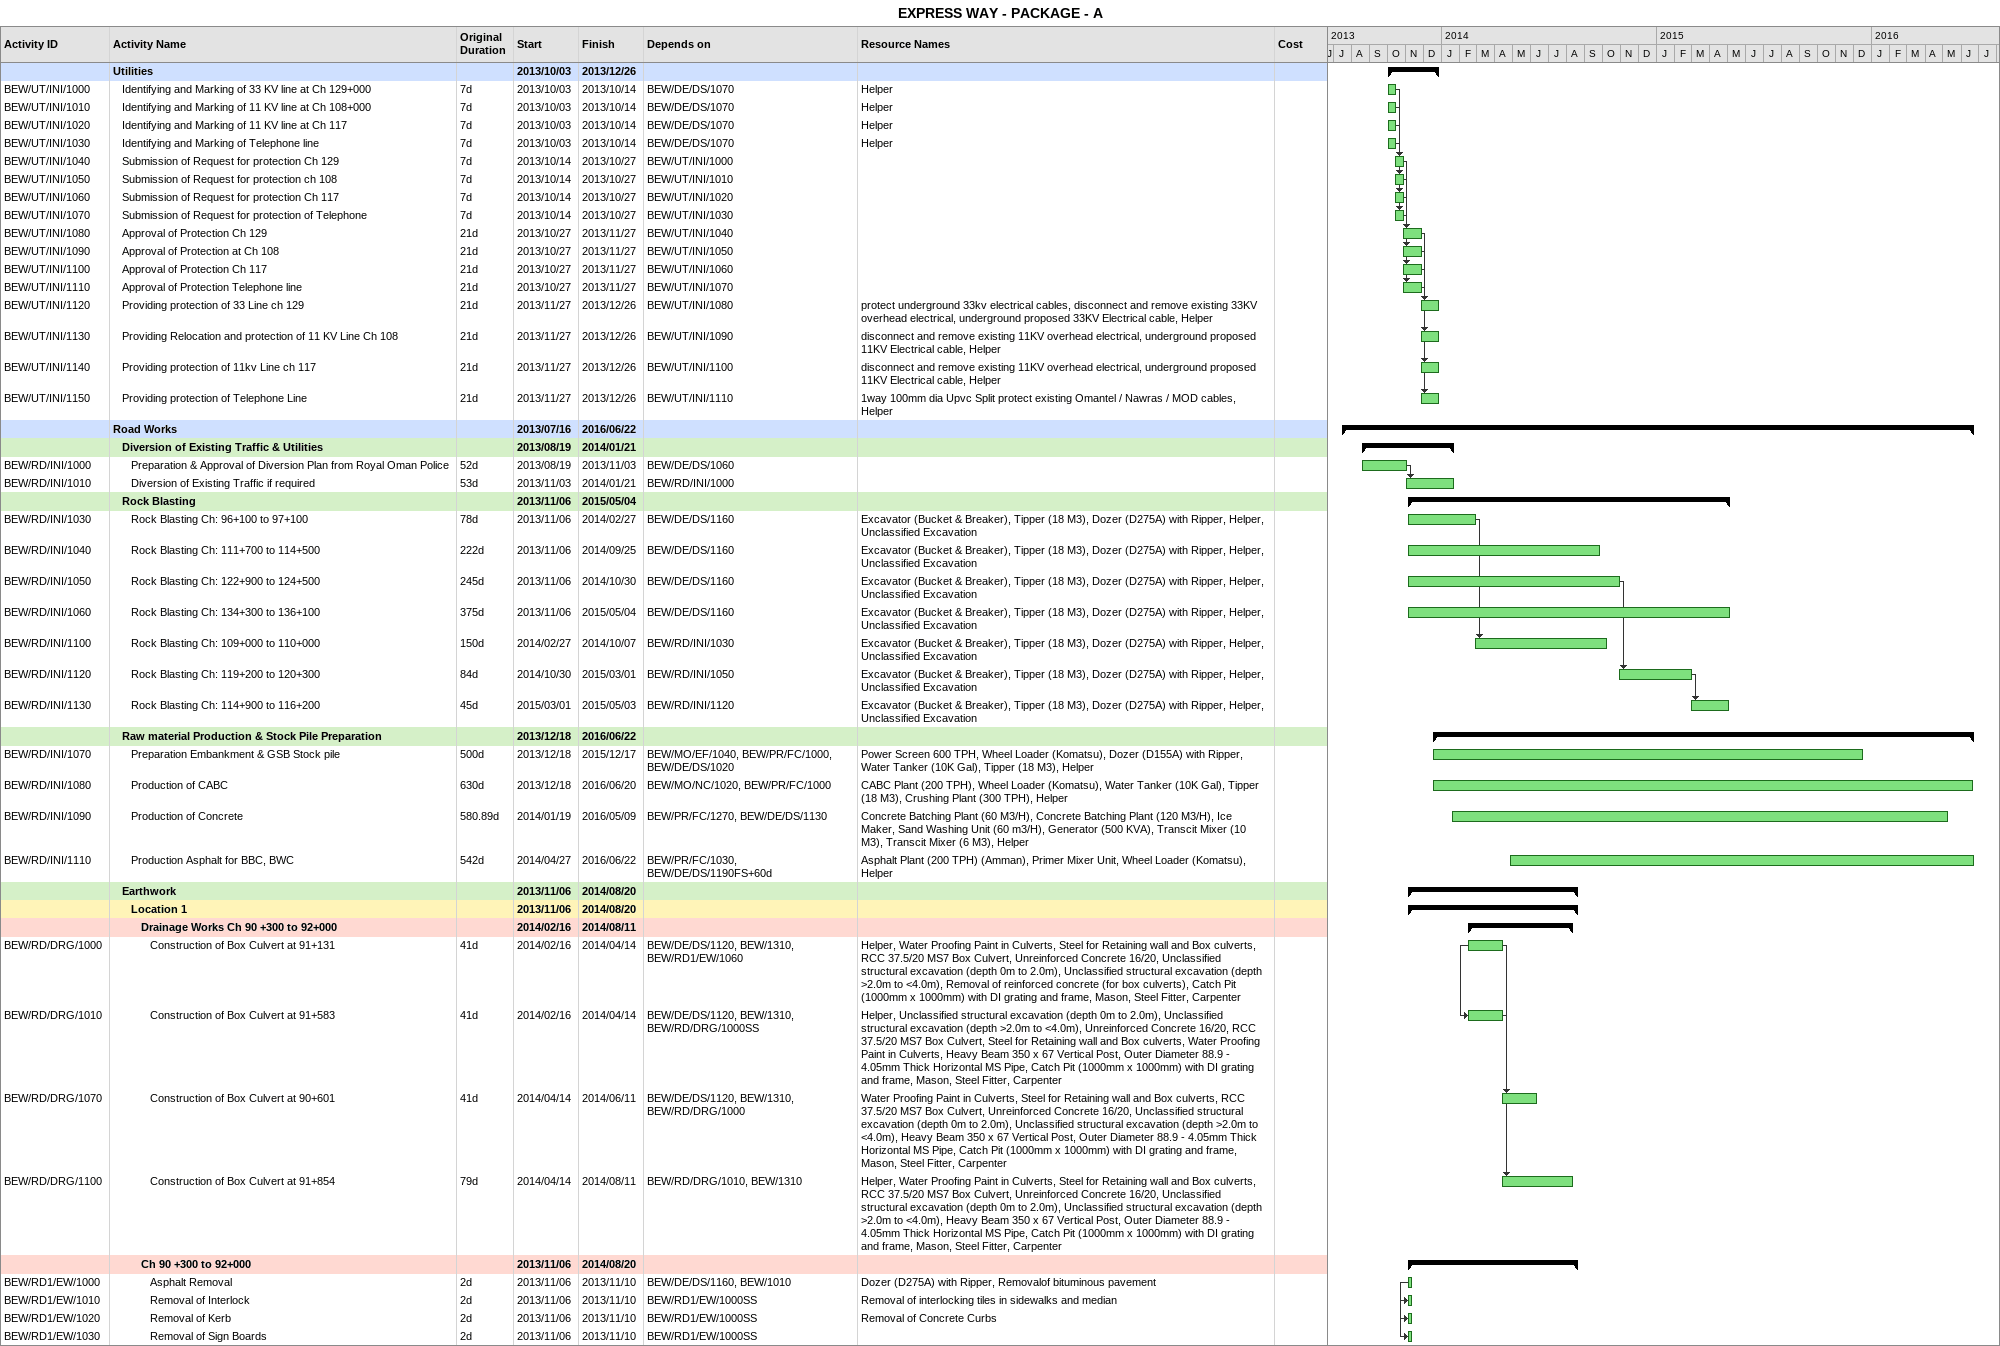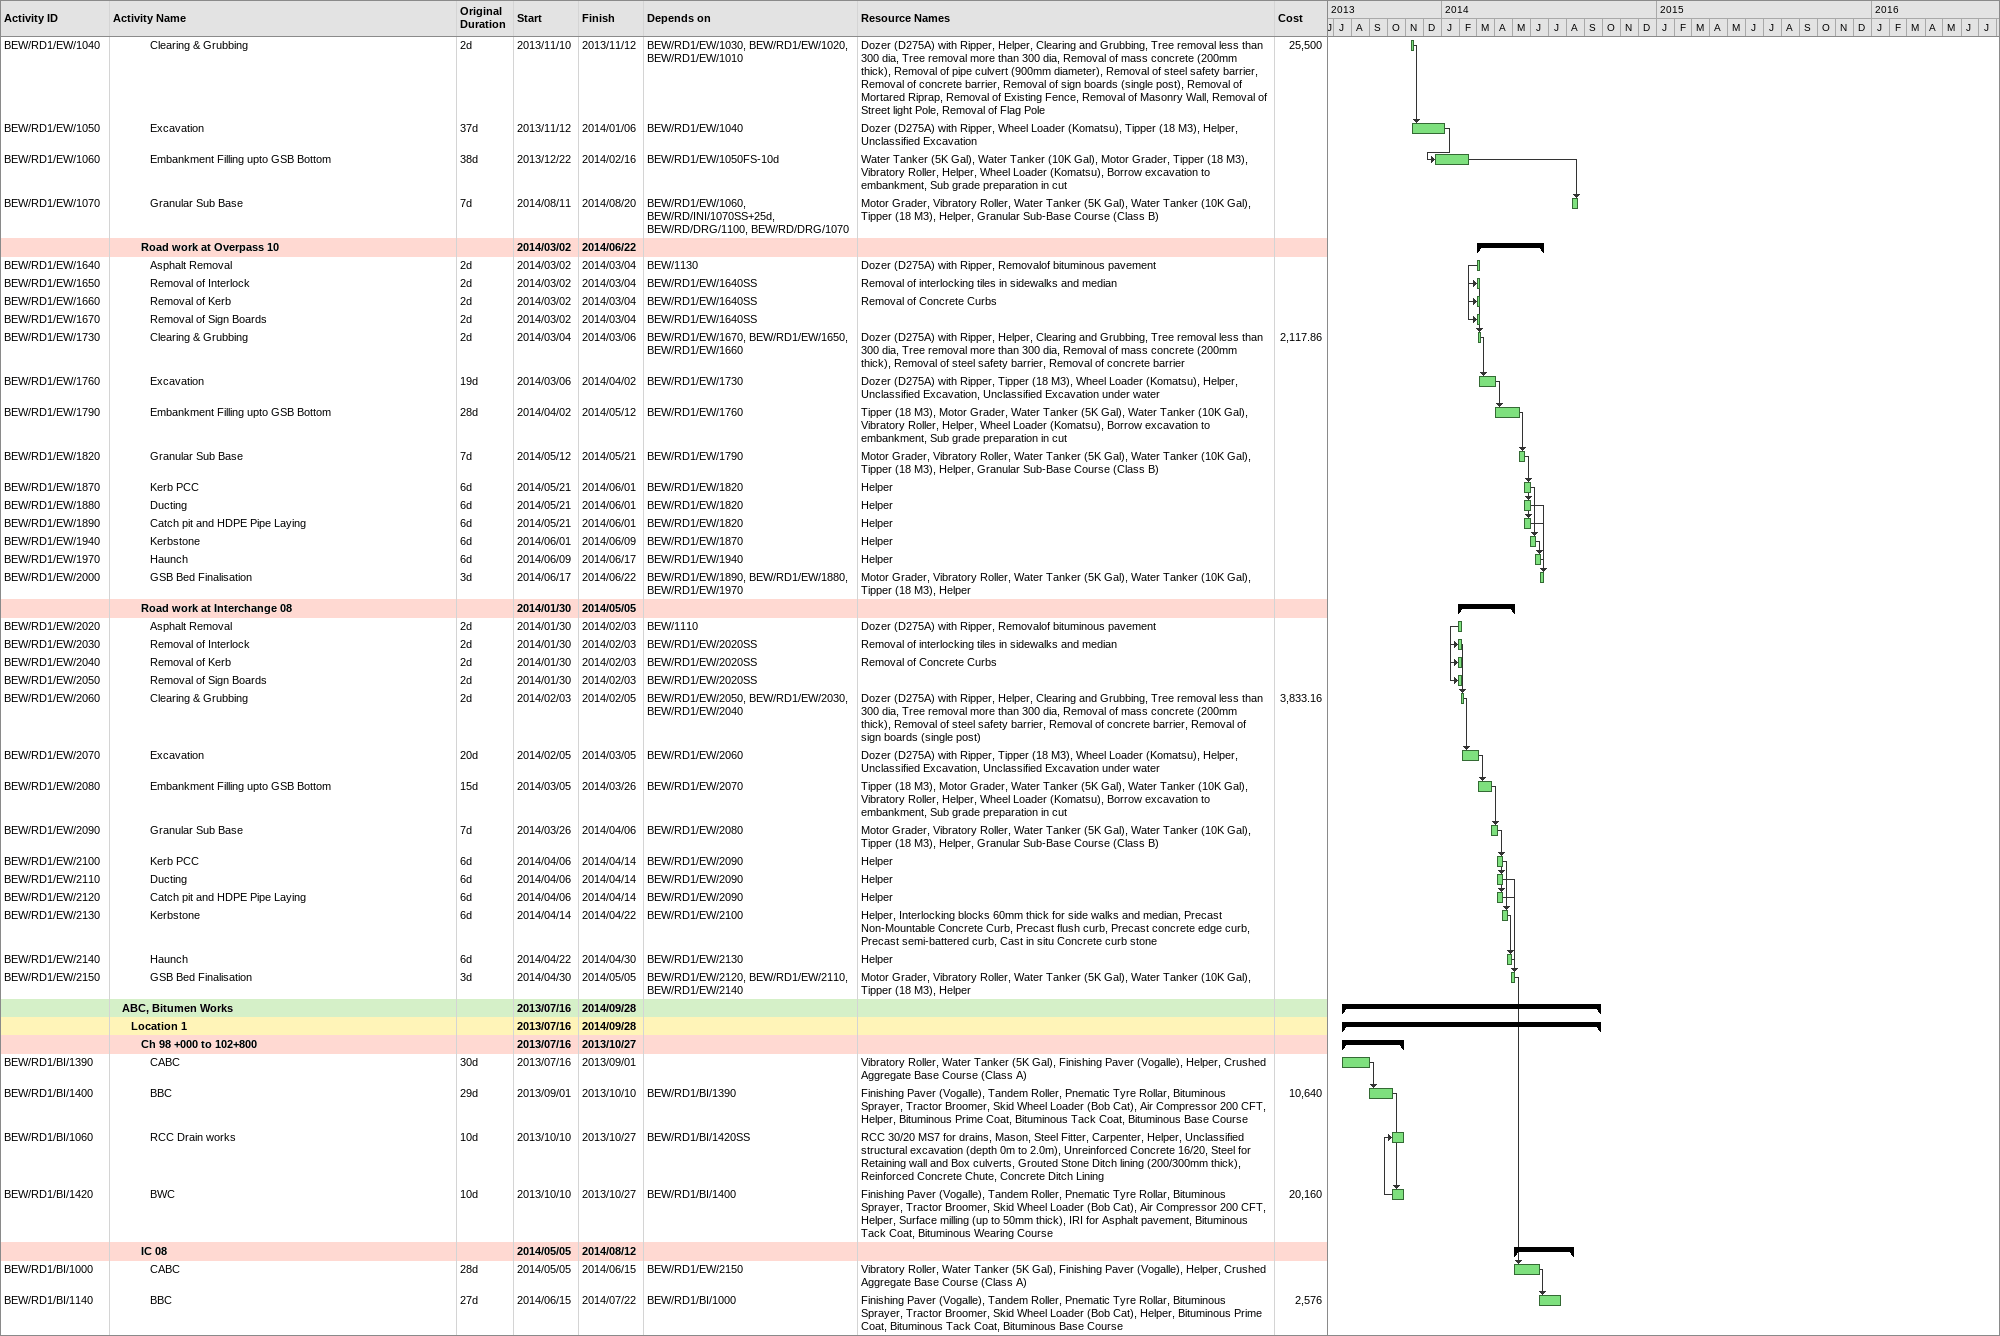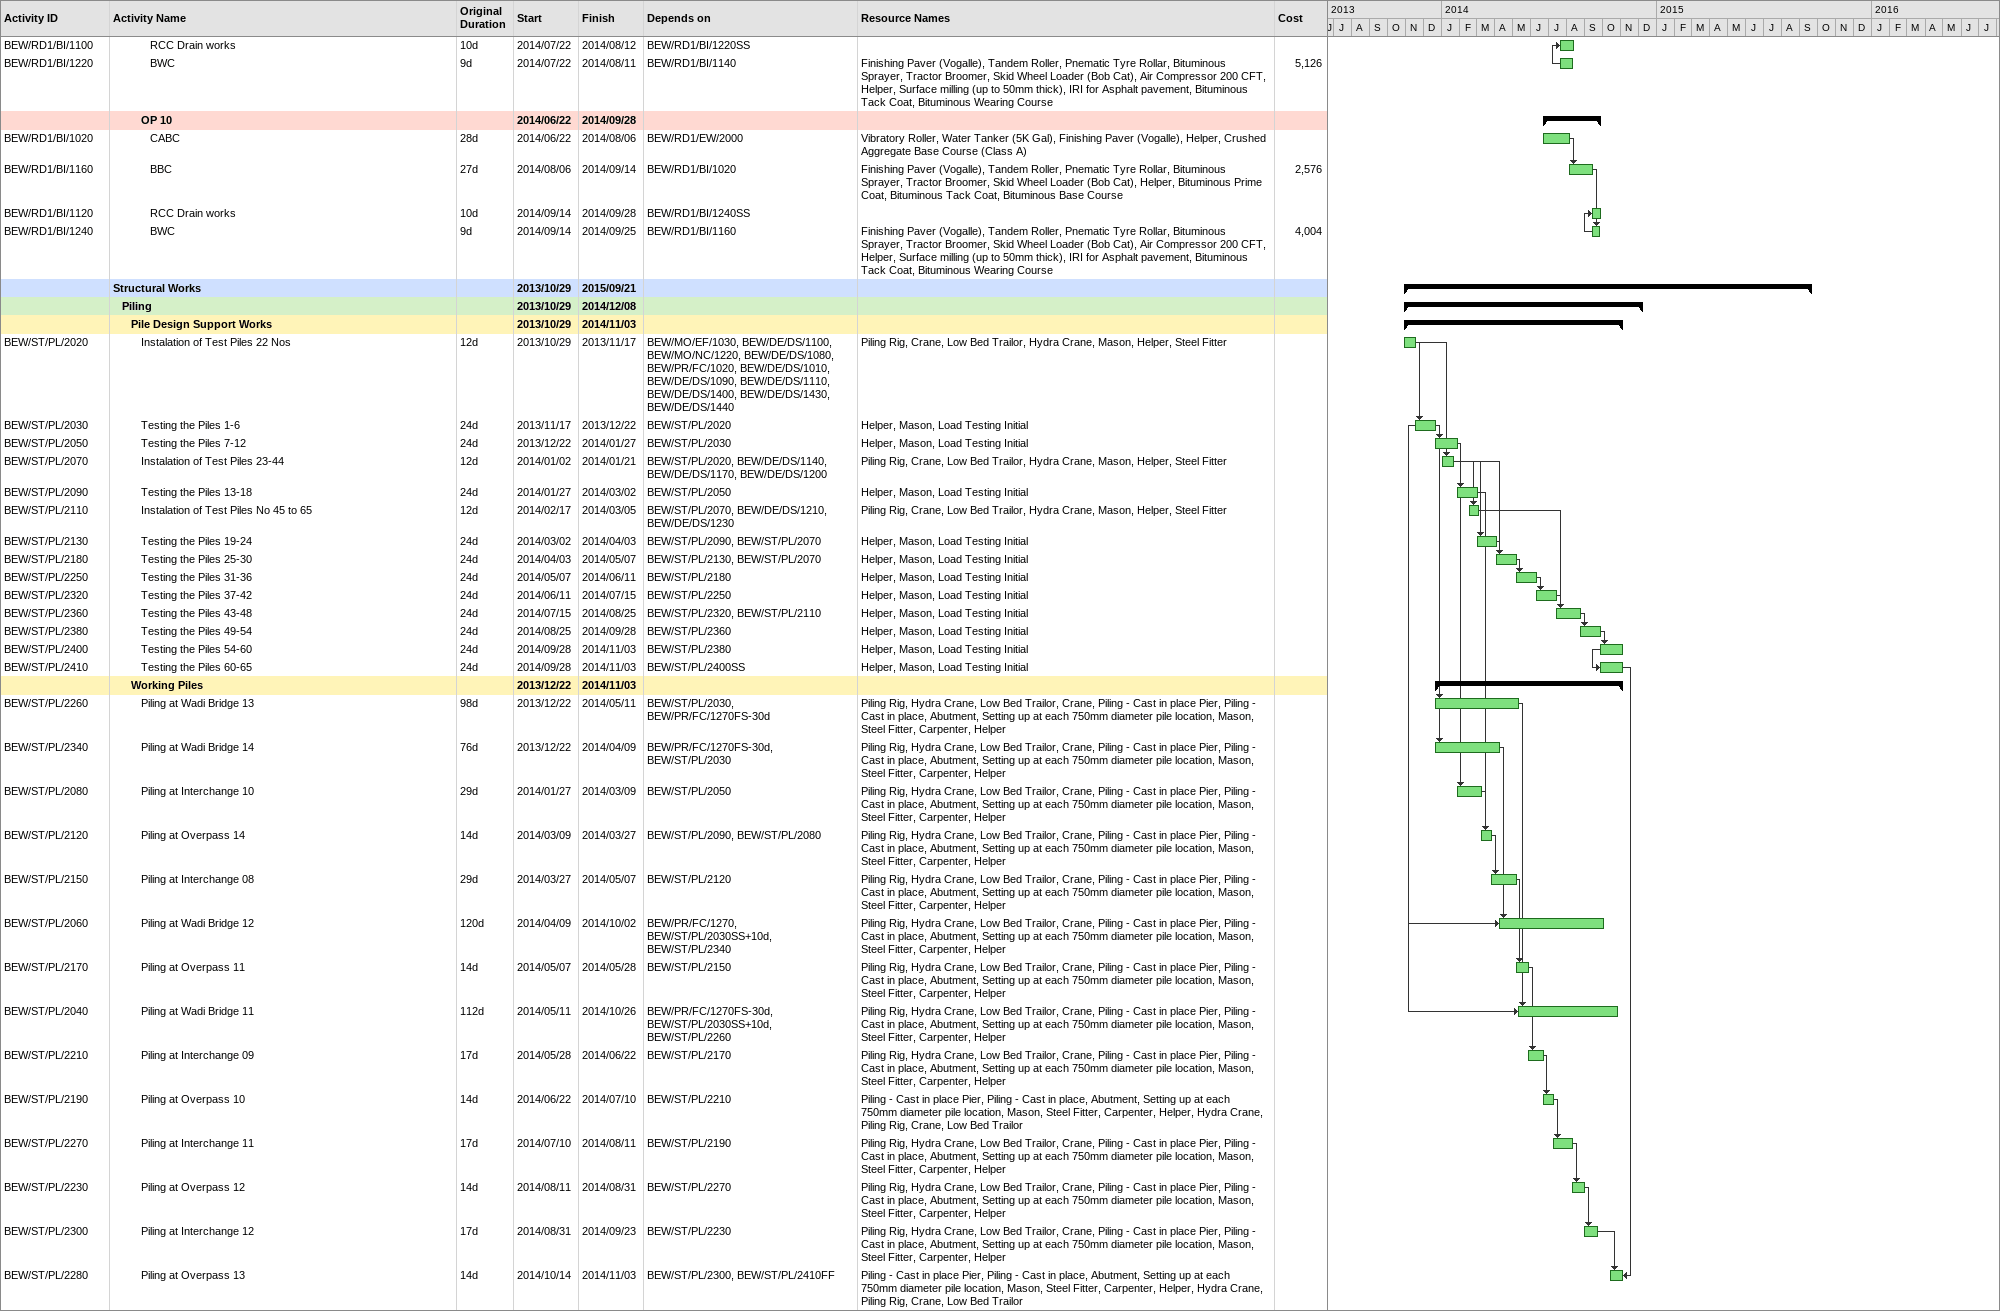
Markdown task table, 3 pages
EXPRESS WAY - PACKAGE - A

| ID | Level | Task | Original duration | Start | Finish | Predecessors | Resources | Cost |
|---|---|---|---|---|---|---|---|---|
|  | 1 | **Utilities** |  | 2013-10-03 | 2013-12-26 |  |  |  |
| BEW/UT/INI/1000 | 2 | Identifying and Marking of 33 KV line at Ch 129+000 | 7d | 2013-10-03 | 2013-10-14 | BEW/DE/DS/1070 | Helper |  |
| BEW/UT/INI/1010 | 2 | Identifying and Marking of 11 KV line at Ch 108+000 | 7d | 2013-10-03 | 2013-10-14 | BEW/DE/DS/1070 | Helper |  |
| BEW/UT/INI/1020 | 2 | Identifying and Marking of 11 KV line at Ch 117 | 7d | 2013-10-03 | 2013-10-14 | BEW/DE/DS/1070 | Helper |  |
| BEW/UT/INI/1030 | 2 | Identifying and Marking of Telephone line | 7d | 2013-10-03 | 2013-10-14 | BEW/DE/DS/1070 | Helper |  |
| BEW/UT/INI/1040 | 2 | Submission of Request for protection Ch 129 | 7d | 2013-10-14 | 2013-10-27 | BEW/UT/INI/1000 |  |  |
| BEW/UT/INI/1050 | 2 | Submission of Request for protection ch 108 | 7d | 2013-10-14 | 2013-10-27 | BEW/UT/INI/1010 |  |  |
| BEW/UT/INI/1060 | 2 | Submission of Request for protection Ch 117 | 7d | 2013-10-14 | 2013-10-27 | BEW/UT/INI/1020 |  |  |
| BEW/UT/INI/1070 | 2 | Submission of Request for protection of Telephone | 7d | 2013-10-14 | 2013-10-27 | BEW/UT/INI/1030 |  |  |
| BEW/UT/INI/1080 | 2 | Approval of Protection Ch 129 | 21d | 2013-10-27 | 2013-11-27 | BEW/UT/INI/1040 |  |  |
| BEW/UT/INI/1090 | 2 | Approval of Protection at Ch 108 | 21d | 2013-10-27 | 2013-11-27 | BEW/UT/INI/1050 |  |  |
| BEW/UT/INI/1100 | 2 | Approval of Protection Ch 117 | 21d | 2013-10-27 | 2013-11-27 | BEW/UT/INI/1060 |  |  |
| BEW/UT/INI/1110 | 2 | Approval of Protection Telephone line | 21d | 2013-10-27 | 2013-11-27 | BEW/UT/INI/1070 |  |  |
| BEW/UT/INI/1120 | 2 | Providing protection of 33 Line ch 129 | 21d | 2013-11-27 | 2013-12-26 | BEW/UT/INI/1080 | protect underground 33kv electrical cables, disconnect and remove existing 33KV overhead electrical, underground proposed 33KV Electrical cable, Helper |  |
| BEW/UT/INI/1130 | 2 | Providing Relocation and protection of 11 KV Line Ch 108 | 21d | 2013-11-27 | 2013-12-26 | BEW/UT/INI/1090 | disconnect and remove existing 11KV overhead electrical, underground proposed 11KV Electrical cable, Helper |  |
| BEW/UT/INI/1140 | 2 | Providing protection of 11kv Line ch 117 | 21d | 2013-11-27 | 2013-12-26 | BEW/UT/INI/1100 | disconnect and remove existing 11KV overhead electrical, underground proposed 11KV Electrical cable, Helper |  |
| BEW/UT/INI/1150 | 2 | Providing protection of Telephone Line | 21d | 2013-11-27 | 2013-12-26 | BEW/UT/INI/1110 | 1way 100mm dia Upvc Split protect existing Omantel / Nawras / MOD cables, Helper |  |
|  | 1 | **Road Works** |  | 2013-07-16 | 2016-06-22 |  |  |  |
|  | 2 | **Diversion of Existing Traffic & Utilities** |  | 2013-08-19 | 2014-01-21 |  |  |  |
| BEW/RD/INI/1000 | 3 | Preparation & Approval of Diversion Plan from Royal Oman Police | 52d | 2013-08-19 | 2013-11-03 | BEW/DE/DS/1060 |  |  |
| BEW/RD/INI/1010 | 3 | Diversion of Existing Traffic if required | 53d | 2013-11-03 | 2014-01-21 | BEW/RD/INI/1000 |  |  |
|  | 2 | **Rock Blasting** |  | 2013-11-06 | 2015-05-04 |  |  |  |
| BEW/RD/INI/1030 | 3 | Rock Blasting Ch: 96+100 to 97+100 | 78d | 2013-11-06 | 2014-02-27 | BEW/DE/DS/1160 | Excavator (Bucket & Breaker), Tipper (18 M3), Dozer (D275A) with Ripper, Helper, Unclassified Excavation |  |
| BEW/RD/INI/1040 | 3 | Rock Blasting Ch: 111+700 to 114+500 | 222d | 2013-11-06 | 2014-09-25 | BEW/DE/DS/1160 | Excavator (Bucket & Breaker), Tipper (18 M3), Dozer (D275A) with Ripper, Helper, Unclassified Excavation |  |
| BEW/RD/INI/1050 | 3 | Rock Blasting Ch: 122+900 to 124+500 | 245d | 2013-11-06 | 2014-10-30 | BEW/DE/DS/1160 | Excavator (Bucket & Breaker), Tipper (18 M3), Dozer (D275A) with Ripper, Helper, Unclassified Excavation |  |
| BEW/RD/INI/1060 | 3 | Rock Blasting Ch: 134+300 to 136+100 | 375d | 2013-11-06 | 2015-05-04 | BEW/DE/DS/1160 | Excavator (Bucket & Breaker), Tipper (18 M3), Dozer (D275A) with Ripper, Helper, Unclassified Excavation |  |
| BEW/RD/INI/1100 | 3 | Rock Blasting Ch: 109+000 to 110+000 | 150d | 2014-02-27 | 2014-10-07 | BEW/RD/INI/1030 | Excavator (Bucket & Breaker), Tipper (18 M3), Dozer (D275A) with Ripper, Helper, Unclassified Excavation |  |
| BEW/RD/INI/1120 | 3 | Rock Blasting Ch: 119+200 to 120+300 | 84d | 2014-10-30 | 2015-03-01 | BEW/RD/INI/1050 | Excavator (Bucket & Breaker), Tipper (18 M3), Dozer (D275A) with Ripper, Helper, Unclassified Excavation |  |
| BEW/RD/INI/1130 | 3 | Rock Blasting Ch: 114+900 to 116+200 | 45d | 2015-03-01 | 2015-05-03 | BEW/RD/INI/1120 | Excavator (Bucket & Breaker), Tipper (18 M3), Dozer (D275A) with Ripper, Helper, Unclassified Excavation |  |
|  | 2 | **Raw material Production & Stock Pile Preparation** |  | 2013-12-18 | 2016-06-22 |  |  |  |
| BEW/RD/INI/1070 | 3 | Preparation Embankment & GSB Stock pile | 500d | 2013-12-18 | 2015-12-17 | BEW/MO/EF/1040, BEW/PR/FC/1000, BEW/DE/DS/1020 | Power Screen 600 TPH, Wheel Loader (Komatsu), Dozer (D155A) with Ripper, Water Tanker (10K Gal), Tipper (18 M3), Helper |  |
| BEW/RD/INI/1080 | 3 | Production of CABC | 630d | 2013-12-18 | 2016-06-20 | BEW/MO/NC/1020, BEW/PR/FC/1000 | CABC Plant (200 TPH), Wheel Loader (Komatsu), Water Tanker (10K Gal), Tipper (18 M3), Crushing Plant (300 TPH), Helper |  |
| BEW/RD/INI/1090 | 3 | Production of Concrete | 580.89d | 2014-01-19 | 2016-05-09 | BEW/PR/FC/1270, BEW/DE/DS/1130 | Concrete Batching Plant (60 M3/H), Concrete Batching Plant (120 M3/H), Ice Maker, Sand Washing Unit (60 m3/H), Generator (500 KVA), Transcit Mixer (10 M3), Transcit Mixer (6 M3), Helper |  |
| BEW/RD/INI/1110 | 3 | Production Asphalt for BBC, BWC | 542d | 2014-04-27 | 2016-06-22 | BEW/PR/FC/1030, BEW/DE/DS/1190FS+60d | Asphalt Plant (200 TPH) (Amman), Primer Mixer Unit, Wheel Loader (Komatsu), Helper |  |
|  | 2 | **Earthwork** |  | 2013-11-06 | 2014-08-20 |  |  |  |
|  | 3 | **Location 1** |  | 2013-11-06 | 2014-08-20 |  |  |  |
|  | 4 | **Drainage Works Ch 90 +300 to 92+000** |  | 2014-02-16 | 2014-08-11 |  |  |  |
| BEW/RD/DRG/1000 | 5 | Construction of Box Culvert at 91+131 | 41d | 2014-02-16 | 2014-04-14 | BEW/DE/DS/1120, BEW/1310, BEW/RD1/EW/1060 | Helper, Water Proofing Paint in Culverts, Steel for Retaining wall and Box culverts, RCC 37.5/20 MS7 Box Culvert, Unreinforced Concrete 16/20, Unclassified structural excavation (depth 0m to 2.0m), Unclassified structural excavation (depth >2.0m to <4.0m), Removal of reinforced concrete (for box culverts), Catch Pit (1000mm x 1000mm) with DI grating and frame, Mason, Steel Fitter, Carpenter |  |
| BEW/RD/DRG/1010 | 5 | Construction of Box Culvert at 91+583 | 41d | 2014-02-16 | 2014-04-14 | BEW/DE/DS/1120, BEW/1310, BEW/RD/DRG/1000SS | Helper, Unclassified structural excavation (depth 0m to 2.0m), Unclassified structural excavation (depth >2.0m to <4.0m), Unreinforced Concrete 16/20, RCC 37.5/20 MS7 Box Culvert, Steel for Retaining wall and Box culverts, Water Proofing Paint in Culverts, Heavy Beam 350 x 67 Vertical Post, Outer Diameter 88.9 - 4.05mm Thick Horizontal MS Pipe, Catch Pit (1000mm x 1000mm) with DI grating and frame, Mason, Steel Fitter, Carpenter |  |
| BEW/RD/DRG/1070 | 5 | Construction of Box Culvert at 90+601 | 41d | 2014-04-14 | 2014-06-11 | BEW/DE/DS/1120, BEW/1310, BEW/RD/DRG/1000 | Water Proofing Paint in Culverts, Steel for Retaining wall and Box culverts, RCC 37.5/20 MS7 Box Culvert, Unreinforced Concrete 16/20, Unclassified structural excavation (depth 0m to 2.0m), Unclassified structural excavation (depth >2.0m to <4.0m), Heavy Beam 350 x 67 Vertical Post, Outer Diameter 88.9 - 4.05mm Thick Horizontal MS Pipe, Catch Pit (1000mm x 1000mm) with DI grating and frame, Mason, Steel Fitter, Carpenter |  |
| BEW/RD/DRG/1100 | 5 | Construction of Box Culvert at 91+854 | 79d | 2014-04-14 | 2014-08-11 | BEW/RD/DRG/1010, BEW/1310 | Helper, Water Proofing Paint in Culverts, Steel for Retaining wall and Box culverts, RCC 37.5/20 MS7 Box Culvert, Unreinforced Concrete 16/20, Unclassified structural excavation (depth 0m to 2.0m), Unclassified structural excavation (depth >2.0m to <4.0m), Heavy Beam 350 x 67 Vertical Post, Outer Diameter 88.9 - 4.05mm Thick Horizontal MS Pipe, Catch Pit (1000mm x 1000mm) with DI grating and frame, Mason, Steel Fitter, Carpenter |  |
|  | 4 | **Ch 90 +300 to 92+000** |  | 2013-11-06 | 2014-08-20 |  |  |  |
| BEW/RD1/EW/1000 | 5 | Asphalt Removal | 2d | 2013-11-06 | 2013-11-10 | BEW/DE/DS/1160, BEW/1010 | Dozer (D275A) with Ripper, Removalof bituminous pavement |  |
| BEW/RD1/EW/1010 | 5 | Removal of Interlock | 2d | 2013-11-06 | 2013-11-10 | BEW/RD1/EW/1000SS | Removal of interlocking tiles in sidewalks and median |  |
| BEW/RD1/EW/1020 | 5 | Removal of Kerb | 2d | 2013-11-06 | 2013-11-10 | BEW/RD1/EW/1000SS | Removal of Concrete Curbs |  |
| BEW/RD1/EW/1030 | 5 | Removal of Sign Boards | 2d | 2013-11-06 | 2013-11-10 | BEW/RD1/EW/1000SS |  |  |
| BEW/RD1/EW/1040 | 5 | Clearing & Grubbing | 2d | 2013-11-10 | 2013-11-12 | BEW/RD1/EW/1030, BEW/RD1/EW/1020, BEW/RD1/EW/1010 | Dozer (D275A) with Ripper, Helper, Clearing and Grubbing, Tree removal less than 300 dia, Tree removal more than 300 dia, Removal of mass concrete (200mm thick), Removal of pipe culvert (900mm diameter), Removal of steel safety barrier, Removal of concrete barrier, Removal of sign boards (single post), Removal of Mortared Riprap, Removal of Existing Fence, Removal of Masonry Wall, Removal of Street light Pole, Removal of Flag Pole | 25500 |
| BEW/RD1/EW/1050 | 5 | Excavation | 37d | 2013-11-12 | 2014-01-06 | BEW/RD1/EW/1040 | Dozer (D275A) with Ripper, Wheel Loader (Komatsu), Tipper (18 M3), Helper, Unclassified Excavation |  |
| BEW/RD1/EW/1060 | 5 | Embankment Filling upto GSB Bottom | 38d | 2013-12-22 | 2014-02-16 | BEW/RD1/EW/1050FS-10d | Water Tanker (5K Gal), Water Tanker (10K Gal), Motor Grader, Tipper (18 M3), Vibratory Roller, Helper, Wheel Loader (Komatsu), Borrow excavation to embankment, Sub grade preparation in cut |  |
| BEW/RD1/EW/1070 | 5 | Granular Sub Base | 7d | 2014-08-11 | 2014-08-20 | BEW/RD1/EW/1060, BEW/RD/INI/1070SS+25d, BEW/RD/DRG/1100, BEW/RD/DRG/1070 | Motor Grader, Vibratory Roller, Water Tanker (5K Gal), Water Tanker (10K Gal), Tipper (18 M3), Helper, Granular Sub-Base Course (Class B) |  |
|  | 4 | **Road work at Overpass 10** |  | 2014-03-02 | 2014-06-22 |  |  |  |
| BEW/RD1/EW/1640 | 5 | Asphalt Removal | 2d | 2014-03-02 | 2014-03-04 | BEW/1130 | Dozer (D275A) with Ripper, Removalof bituminous pavement |  |
| BEW/RD1/EW/1650 | 5 | Removal of Interlock | 2d | 2014-03-02 | 2014-03-04 | BEW/RD1/EW/1640SS | Removal of interlocking tiles in sidewalks and median |  |
| BEW/RD1/EW/1660 | 5 | Removal of Kerb | 2d | 2014-03-02 | 2014-03-04 | BEW/RD1/EW/1640SS | Removal of Concrete Curbs |  |
| BEW/RD1/EW/1670 | 5 | Removal of Sign Boards | 2d | 2014-03-02 | 2014-03-04 | BEW/RD1/EW/1640SS |  |  |
| BEW/RD1/EW/1730 | 5 | Clearing & Grubbing | 2d | 2014-03-04 | 2014-03-06 | BEW/RD1/EW/1670, BEW/RD1/EW/1650, BEW/RD1/EW/1660 | Dozer (D275A) with Ripper, Helper, Clearing and Grubbing, Tree removal less than 300 dia, Tree removal more than 300 dia, Removal of mass concrete (200mm thick), Removal of steel safety barrier, Removal of concrete barrier | 2117.86 |
| BEW/RD1/EW/1760 | 5 | Excavation | 19d | 2014-03-06 | 2014-04-02 | BEW/RD1/EW/1730 | Dozer (D275A) with Ripper, Tipper (18 M3), Wheel Loader (Komatsu), Helper, Unclassified Excavation, Unclassified Excavation under water |  |
| BEW/RD1/EW/1790 | 5 | Embankment Filling upto GSB Bottom | 28d | 2014-04-02 | 2014-05-12 | BEW/RD1/EW/1760 | Tipper (18 M3), Motor Grader, Water Tanker (5K Gal), Water Tanker (10K Gal), Vibratory Roller, Helper, Wheel Loader (Komatsu), Borrow excavation to embankment, Sub grade preparation in cut |  |
| BEW/RD1/EW/1820 | 5 | Granular Sub Base | 7d | 2014-05-12 | 2014-05-21 | BEW/RD1/EW/1790 | Motor Grader, Vibratory Roller, Water Tanker (5K Gal), Water Tanker (10K Gal), Tipper (18 M3), Helper, Granular Sub-Base Course (Class B) |  |
| BEW/RD1/EW/1870 | 5 | Kerb PCC | 6d | 2014-05-21 | 2014-06-01 | BEW/RD1/EW/1820 | Helper |  |
| BEW/RD1/EW/1880 | 5 | Ducting | 6d | 2014-05-21 | 2014-06-01 | BEW/RD1/EW/1820 | Helper |  |
| BEW/RD1/EW/1890 | 5 | Catch pit and HDPE Pipe Laying | 6d | 2014-05-21 | 2014-06-01 | BEW/RD1/EW/1820 | Helper |  |
| BEW/RD1/EW/1940 | 5 | Kerbstone | 6d | 2014-06-01 | 2014-06-09 | BEW/RD1/EW/1870 | Helper |  |
| BEW/RD1/EW/1970 | 5 | Haunch | 6d | 2014-06-09 | 2014-06-17 | BEW/RD1/EW/1940 | Helper |  |
| BEW/RD1/EW/2000 | 5 | GSB Bed Finalisation | 3d | 2014-06-17 | 2014-06-22 | BEW/RD1/EW/1890, BEW/RD1/EW/1880, BEW/RD1/EW/1970 | Motor Grader, Vibratory Roller, Water Tanker (5K Gal), Water Tanker (10K Gal), Tipper (18 M3), Helper |  |
|  | 4 | **Road work at Interchange 08** |  | 2014-01-30 | 2014-05-05 |  |  |  |
| BEW/RD1/EW/2020 | 5 | Asphalt Removal | 2d | 2014-01-30 | 2014-02-03 | BEW/1110 | Dozer (D275A) with Ripper, Removalof bituminous pavement |  |
| BEW/RD1/EW/2030 | 5 | Removal of Interlock | 2d | 2014-01-30 | 2014-02-03 | BEW/RD1/EW/2020SS | Removal of interlocking tiles in sidewalks and median |  |
| BEW/RD1/EW/2040 | 5 | Removal of Kerb | 2d | 2014-01-30 | 2014-02-03 | BEW/RD1/EW/2020SS | Removal of Concrete Curbs |  |
| BEW/RD1/EW/2050 | 5 | Removal of Sign Boards | 2d | 2014-01-30 | 2014-02-03 | BEW/RD1/EW/2020SS |  |  |
| BEW/RD1/EW/2060 | 5 | Clearing & Grubbing | 2d | 2014-02-03 | 2014-02-05 | BEW/RD1/EW/2050, BEW/RD1/EW/2030, BEW/RD1/EW/2040 | Dozer (D275A) with Ripper, Helper, Clearing and Grubbing, Tree removal less than 300 dia, Tree removal more than 300 dia, Removal of mass concrete (200mm thick), Removal of steel safety barrier, Removal of concrete barrier, Removal of sign boards (single post) | 3833.16 |
| BEW/RD1/EW/2070 | 5 | Excavation | 20d | 2014-02-05 | 2014-03-05 | BEW/RD1/EW/2060 | Dozer (D275A) with Ripper, Tipper (18 M3), Wheel Loader (Komatsu), Helper, Unclassified Excavation, Unclassified Excavation under water |  |
| BEW/RD1/EW/2080 | 5 | Embankment Filling upto GSB Bottom | 15d | 2014-03-05 | 2014-03-26 | BEW/RD1/EW/2070 | Tipper (18 M3), Motor Grader, Water Tanker (5K Gal), Water Tanker (10K Gal), Vibratory Roller, Helper, Wheel Loader (Komatsu), Borrow excavation to embankment, Sub grade preparation in cut |  |
| BEW/RD1/EW/2090 | 5 | Granular Sub Base | 7d | 2014-03-26 | 2014-04-06 | BEW/RD1/EW/2080 | Motor Grader, Vibratory Roller, Water Tanker (5K Gal), Water Tanker (10K Gal), Tipper (18 M3), Helper, Granular Sub-Base Course (Class B) |  |
| BEW/RD1/EW/2100 | 5 | Kerb PCC | 6d | 2014-04-06 | 2014-04-14 | BEW/RD1/EW/2090 | Helper |  |
| BEW/RD1/EW/2110 | 5 | Ducting | 6d | 2014-04-06 | 2014-04-14 | BEW/RD1/EW/2090 | Helper |  |
| BEW/RD1/EW/2120 | 5 | Catch pit and HDPE Pipe Laying | 6d | 2014-04-06 | 2014-04-14 | BEW/RD1/EW/2090 | Helper |  |
| BEW/RD1/EW/2130 | 5 | Kerbstone | 6d | 2014-04-14 | 2014-04-22 | BEW/RD1/EW/2100 | Helper, Interlocking blocks 60mm thick for side walks and median, Precast Non-Mountable Concrete Curb, Precast flush curb, Precast concrete edge curb, Precast semi-battered curb, Cast in situ Concrete curb stone |  |
| BEW/RD1/EW/2140 | 5 | Haunch | 6d | 2014-04-22 | 2014-04-30 | BEW/RD1/EW/2130 | Helper |  |
| BEW/RD1/EW/2150 | 5 | GSB Bed Finalisation | 3d | 2014-04-30 | 2014-05-05 | BEW/RD1/EW/2120, BEW/RD1/EW/2110, BEW/RD1/EW/2140 | Motor Grader, Vibratory Roller, Water Tanker (5K Gal), Water Tanker (10K Gal), Tipper (18 M3), Helper |  |
|  | 2 | **ABC, Bitumen Works** |  | 2013-07-16 | 2014-09-28 |  |  |  |
|  | 3 | **Location 1** |  | 2013-07-16 | 2014-09-28 |  |  |  |
|  | 4 | **Ch 98 +000 to 102+800** |  | 2013-07-16 | 2013-10-27 |  |  |  |
| BEW/RD1/BI/1390 | 5 | CABC | 30d | 2013-07-16 | 2013-09-01 |  | Vibratory Roller, Water Tanker (5K Gal), Finishing Paver (Vogalle), Helper, Crushed Aggregate Base Course (Class A) |  |
| BEW/RD1/BI/1400 | 5 | BBC | 29d | 2013-09-01 | 2013-10-10 | BEW/RD1/BI/1390 | Finishing Paver (Vogalle), Tandem Roller, Pnematic Tyre Rollar, Bituminous Sprayer, Tractor Broomer, Skid Wheel Loader (Bob Cat), Air Compressor 200 CFT, Helper, Bituminous Prime Coat, Bituminous Tack Coat, Bituminous Base Course | 10640 |
| BEW/RD1/BI/1060 | 5 | RCC Drain works | 10d | 2013-10-10 | 2013-10-27 | BEW/RD1/BI/1420SS | RCC 30/20 MS7 for drains, Mason, Steel Fitter, Carpenter, Helper, Unclassified structural excavation (depth 0m to 2.0m), Unreinforced Concrete 16/20, Steel for Retaining wall and Box culverts, Grouted Stone Ditch lining (200/300mm thick), Reinforced Concrete Chute, Concrete Ditch Lining |  |
| BEW/RD1/BI/1420 | 5 | BWC | 10d | 2013-10-10 | 2013-10-27 | BEW/RD1/BI/1400 | Finishing Paver (Vogalle), Tandem Roller, Pnematic Tyre Rollar, Bituminous Sprayer, Tractor Broomer, Skid Wheel Loader (Bob Cat), Air Compressor 200 CFT, Helper, Surface milling (up to 50mm thick), IRI for Asphalt pavement, Bituminous Tack Coat, Bituminous Wearing Course | 20160 |
|  | 4 | **IC 08** |  | 2014-05-05 | 2014-08-12 |  |  |  |
| BEW/RD1/BI/1000 | 5 | CABC | 28d | 2014-05-05 | 2014-06-15 | BEW/RD1/EW/2150 | Vibratory Roller, Water Tanker (5K Gal), Finishing Paver (Vogalle), Helper, Crushed Aggregate Base Course (Class A) |  |
| BEW/RD1/BI/1140 | 5 | BBC | 27d | 2014-06-15 | 2014-07-22 | BEW/RD1/BI/1000 | Finishing Paver (Vogalle), Tandem Roller, Pnematic Tyre Rollar, Bituminous Sprayer, Tractor Broomer, Skid Wheel Loader (Bob Cat), Helper, Bituminous Prime Coat, Bituminous Tack Coat, Bituminous Base Course | 2576 |
| BEW/RD1/BI/1100 | 5 | RCC Drain works | 10d | 2014-07-22 | 2014-08-12 | BEW/RD1/BI/1220SS |  |  |
| BEW/RD1/BI/1220 | 5 | BWC | 9d | 2014-07-22 | 2014-08-11 | BEW/RD1/BI/1140 | Finishing Paver (Vogalle), Tandem Roller, Pnematic Tyre Rollar, Bituminous Sprayer, Tractor Broomer, Skid Wheel Loader (Bob Cat), Air Compressor 200 CFT, Helper, Surface milling (up to 50mm thick), IRI for Asphalt pavement, Bituminous Tack Coat, Bituminous Wearing Course | 5126 |
|  | 4 | **OP 10** |  | 2014-06-22 | 2014-09-28 |  |  |  |
| BEW/RD1/BI/1020 | 5 | CABC | 28d | 2014-06-22 | 2014-08-06 | BEW/RD1/EW/2000 | Vibratory Roller, Water Tanker (5K Gal), Finishing Paver (Vogalle), Helper, Crushed Aggregate Base Course (Class A) |  |
| BEW/RD1/BI/1160 | 5 | BBC | 27d | 2014-08-06 | 2014-09-14 | BEW/RD1/BI/1020 | Finishing Paver (Vogalle), Tandem Roller, Pnematic Tyre Rollar, Bituminous Sprayer, Tractor Broomer, Skid Wheel Loader (Bob Cat), Helper, Bituminous Prime Coat, Bituminous Tack Coat, Bituminous Base Course | 2576 |
| BEW/RD1/BI/1120 | 5 | RCC Drain works | 10d | 2014-09-14 | 2014-09-28 | BEW/RD1/BI/1240SS |  |  |
| BEW/RD1/BI/1240 | 5 | BWC | 9d | 2014-09-14 | 2014-09-25 | BEW/RD1/BI/1160 | Finishing Paver (Vogalle), Tandem Roller, Pnematic Tyre Rollar, Bituminous Sprayer, Tractor Broomer, Skid Wheel Loader (Bob Cat), Air Compressor 200 CFT, Helper, Surface milling (up to 50mm thick), IRI for Asphalt pavement, Bituminous Tack Coat, Bituminous Wearing Course | 4004 |
|  | 1 | **Structural Works** |  | 2013-10-29 | 2015-09-21 |  |  |  |
|  | 2 | **Piling** |  | 2013-10-29 | 2014-12-08 |  |  |  |
|  | 3 | **Pile Design Support Works** |  | 2013-10-29 | 2014-11-03 |  |  |  |
| BEW/ST/PL/2020 | 4 | Instalation of Test Piles 22 Nos | 12d | 2013-10-29 | 2013-11-17 | BEW/MO/EF/1030, BEW/DE/DS/1100, BEW/MO/NC/1220, BEW/DE/DS/1080, BEW/PR/FC/1020, BEW/DE/DS/1010, BEW/DE/DS/1090, BEW/DE/DS/1110, BEW/DE/DS/1400, BEW/DE/DS/1430, BEW/DE/DS/1440 | Piling Rig, Crane, Low Bed Trailor, Hydra Crane, Mason, Helper, Steel Fitter |  |
| BEW/ST/PL/2030 | 4 | Testing the Piles 1-6 | 24d | 2013-11-17 | 2013-12-22 | BEW/ST/PL/2020 | Helper, Mason, Load Testing Initial |  |
| BEW/ST/PL/2050 | 4 | Testing the Piles 7-12 | 24d | 2013-12-22 | 2014-01-27 | BEW/ST/PL/2030 | Helper, Mason, Load Testing Initial |  |
| BEW/ST/PL/2070 | 4 | Instalation of Test Piles 23-44 | 12d | 2014-01-02 | 2014-01-21 | BEW/ST/PL/2020, BEW/DE/DS/1140, BEW/DE/DS/1170, BEW/DE/DS/1200 | Piling Rig, Crane, Low Bed Trailor, Hydra Crane, Mason, Helper, Steel Fitter |  |
| BEW/ST/PL/2090 | 4 | Testing the Piles 13-18 | 24d | 2014-01-27 | 2014-03-02 | BEW/ST/PL/2050 | Helper, Mason, Load Testing Initial |  |
| BEW/ST/PL/2110 | 4 | Instalation of Test Piles No 45 to 65 | 12d | 2014-02-17 | 2014-03-05 | BEW/ST/PL/2070, BEW/DE/DS/1210, BEW/DE/DS/1230 | Piling Rig, Crane, Low Bed Trailor, Hydra Crane, Mason, Helper, Steel Fitter |  |
| BEW/ST/PL/2130 | 4 | Testing the Piles 19-24 | 24d | 2014-03-02 | 2014-04-03 | BEW/ST/PL/2090, BEW/ST/PL/2070 | Helper, Mason, Load Testing Initial |  |
| BEW/ST/PL/2180 | 4 | Testing the Piles 25-30 | 24d | 2014-04-03 | 2014-05-07 | BEW/ST/PL/2130, BEW/ST/PL/2070 | Helper, Mason, Load Testing Initial |  |
| BEW/ST/PL/2250 | 4 | Testing the Piles 31-36 | 24d | 2014-05-07 | 2014-06-11 | BEW/ST/PL/2180 | Helper, Mason, Load Testing Initial |  |
| BEW/ST/PL/2320 | 4 | Testing the Piles 37-42 | 24d | 2014-06-11 | 2014-07-15 | BEW/ST/PL/2250 | Helper, Mason, Load Testing Initial |  |
| BEW/ST/PL/2360 | 4 | Testing the Piles 43-48 | 24d | 2014-07-15 | 2014-08-25 | BEW/ST/PL/2320, BEW/ST/PL/2110 | Helper, Mason, Load Testing Initial |  |
| BEW/ST/PL/2380 | 4 | Testing the Piles 49-54 | 24d | 2014-08-25 | 2014-09-28 | BEW/ST/PL/2360 | Helper, Mason, Load Testing Initial |  |
| BEW/ST/PL/2400 | 4 | Testing the Piles 54-60 | 24d | 2014-09-28 | 2014-11-03 | BEW/ST/PL/2380 | Helper, Mason, Load Testing Initial |  |
| BEW/ST/PL/2410 | 4 | Testing the Piles 60-65 | 24d | 2014-09-28 | 2014-11-03 | BEW/ST/PL/2400SS | Helper, Mason, Load Testing Initial |  |
|  | 3 | **Working Piles** |  | 2013-12-22 | 2014-11-03 |  |  |  |
| BEW/ST/PL/2260 | 4 | Piling at Wadi Bridge 13 | 98d | 2013-12-22 | 2014-05-11 | BEW/ST/PL/2030, BEW/PR/FC/1270FS-30d | Piling Rig, Hydra Crane, Low Bed Trailor, Crane, Piling - Cast in place Pier, Piling - Cast in place, Abutment, Setting up at each 750mm diameter pile location, Mason, Steel Fitter, Carpenter, Helper |  |
| BEW/ST/PL/2340 | 4 | Piling at Wadi Bridge 14 | 76d | 2013-12-22 | 2014-04-09 | BEW/PR/FC/1270FS-30d, BEW/ST/PL/2030 | Piling Rig, Hydra Crane, Low Bed Trailor, Crane, Piling - Cast in place Pier, Piling - Cast in place, Abutment, Setting up at each 750mm diameter pile location, Mason, Steel Fitter, Carpenter, Helper |  |
| BEW/ST/PL/2080 | 4 | Piling at Interchange 10 | 29d | 2014-01-27 | 2014-03-09 | BEW/ST/PL/2050 | Piling Rig, Hydra Crane, Low Bed Trailor, Crane, Piling - Cast in place Pier, Piling - Cast in place, Abutment, Setting up at each 750mm diameter pile location, Mason, Steel Fitter, Carpenter, Helper |  |
| BEW/ST/PL/2120 | 4 | Piling at Overpass 14 | 14d | 2014-03-09 | 2014-03-27 | BEW/ST/PL/2090, BEW/ST/PL/2080 | Piling Rig, Hydra Crane, Low Bed Trailor, Crane, Piling - Cast in place Pier, Piling - Cast in place, Abutment, Setting up at each 750mm diameter pile location, Mason, Steel Fitter, Carpenter, Helper |  |
| BEW/ST/PL/2150 | 4 | Piling at Interchange 08 | 29d | 2014-03-27 | 2014-05-07 | BEW/ST/PL/2120 | Piling Rig, Hydra Crane, Low Bed Trailor, Crane, Piling - Cast in place Pier, Piling - Cast in place, Abutment, Setting up at each 750mm diameter pile location, Mason, Steel Fitter, Carpenter, Helper |  |
| BEW/ST/PL/2060 | 4 | Piling at Wadi Bridge 12 | 120d | 2014-04-09 | 2014-10-02 | BEW/PR/FC/1270, BEW/ST/PL/2030SS+10d, BEW/ST/PL/2340 | Piling Rig, Hydra Crane, Low Bed Trailor, Crane, Piling - Cast in place Pier, Piling - Cast in place, Abutment, Setting up at each 750mm diameter pile location, Mason, Steel Fitter, Carpenter, Helper |  |
| BEW/ST/PL/2170 | 4 | Piling at Overpass 11 | 14d | 2014-05-07 | 2014-05-28 | BEW/ST/PL/2150 | Piling Rig, Hydra Crane, Low Bed Trailor, Crane, Piling - Cast in place Pier, Piling - Cast in place, Abutment, Setting up at each 750mm diameter pile location, Mason, Steel Fitter, Carpenter, Helper |  |
| BEW/ST/PL/2040 | 4 | Piling at Wadi Bridge 11 | 112d | 2014-05-11 | 2014-10-26 | BEW/PR/FC/1270FS-30d, BEW/ST/PL/2030SS+10d, BEW/ST/PL/2260 | Piling Rig, Hydra Crane, Low Bed Trailor, Crane, Piling - Cast in place Pier, Piling - Cast in place, Abutment, Setting up at each 750mm diameter pile location, Mason, Steel Fitter, Carpenter, Helper |  |
| BEW/ST/PL/2210 | 4 | Piling at Interchange 09 | 17d | 2014-05-28 | 2014-06-22 | BEW/ST/PL/2170 | Piling Rig, Hydra Crane, Low Bed Trailor, Crane, Piling - Cast in place Pier, Piling - Cast in place, Abutment, Setting up at each 750mm diameter pile location, Mason, Steel Fitter, Carpenter, Helper |  |
| BEW/ST/PL/2190 | 4 | Piling at Overpass 10 | 14d | 2014-06-22 | 2014-07-10 | BEW/ST/PL/2210 | Piling - Cast in place Pier, Piling - Cast in place, Abutment, Setting up at each 750mm diameter pile location, Mason, Steel Fitter, Carpenter, Helper, Hydra Crane, Piling Rig, Crane, Low Bed Trailor |  |
| BEW/ST/PL/2270 | 4 | Piling at Interchange 11 | 17d | 2014-07-10 | 2014-08-11 | BEW/ST/PL/2190 | Piling Rig, Hydra Crane, Low Bed Trailor, Crane, Piling - Cast in place Pier, Piling - Cast in place, Abutment, Setting up at each 750mm diameter pile location, Mason, Steel Fitter, Carpenter, Helper |  |
| BEW/ST/PL/2230 | 4 | Piling at Overpass 12 | 14d | 2014-08-11 | 2014-08-31 | BEW/ST/PL/2270 | Piling Rig, Hydra Crane, Low Bed Trailor, Crane, Piling - Cast in place Pier, Piling - Cast in place, Abutment, Setting up at each 750mm diameter pile location, Mason, Steel Fitter, Carpenter, Helper |  |
| BEW/ST/PL/2300 | 4 | Piling at Interchange 12 | 17d | 2014-08-31 | 2014-09-23 | BEW/ST/PL/2230 | Piling Rig, Hydra Crane, Low Bed Trailor, Crane, Piling - Cast in place Pier, Piling - Cast in place, Abutment, Setting up at each 750mm diameter pile location, Mason, Steel Fitter, Carpenter, Helper |  |
| BEW/ST/PL/2280 | 4 | Piling at Overpass 13 | 14d | 2014-10-14 | 2014-11-03 | BEW/ST/PL/2300, BEW/ST/PL/2410FF | Piling - Cast in place Pier, Piling - Cast in place, Abutment, Setting up at each 750mm diameter pile location, Mason, Steel Fitter, Carpenter, Helper, Hydra Crane, Piling Rig, Crane, Low Bed Trailor |  |
